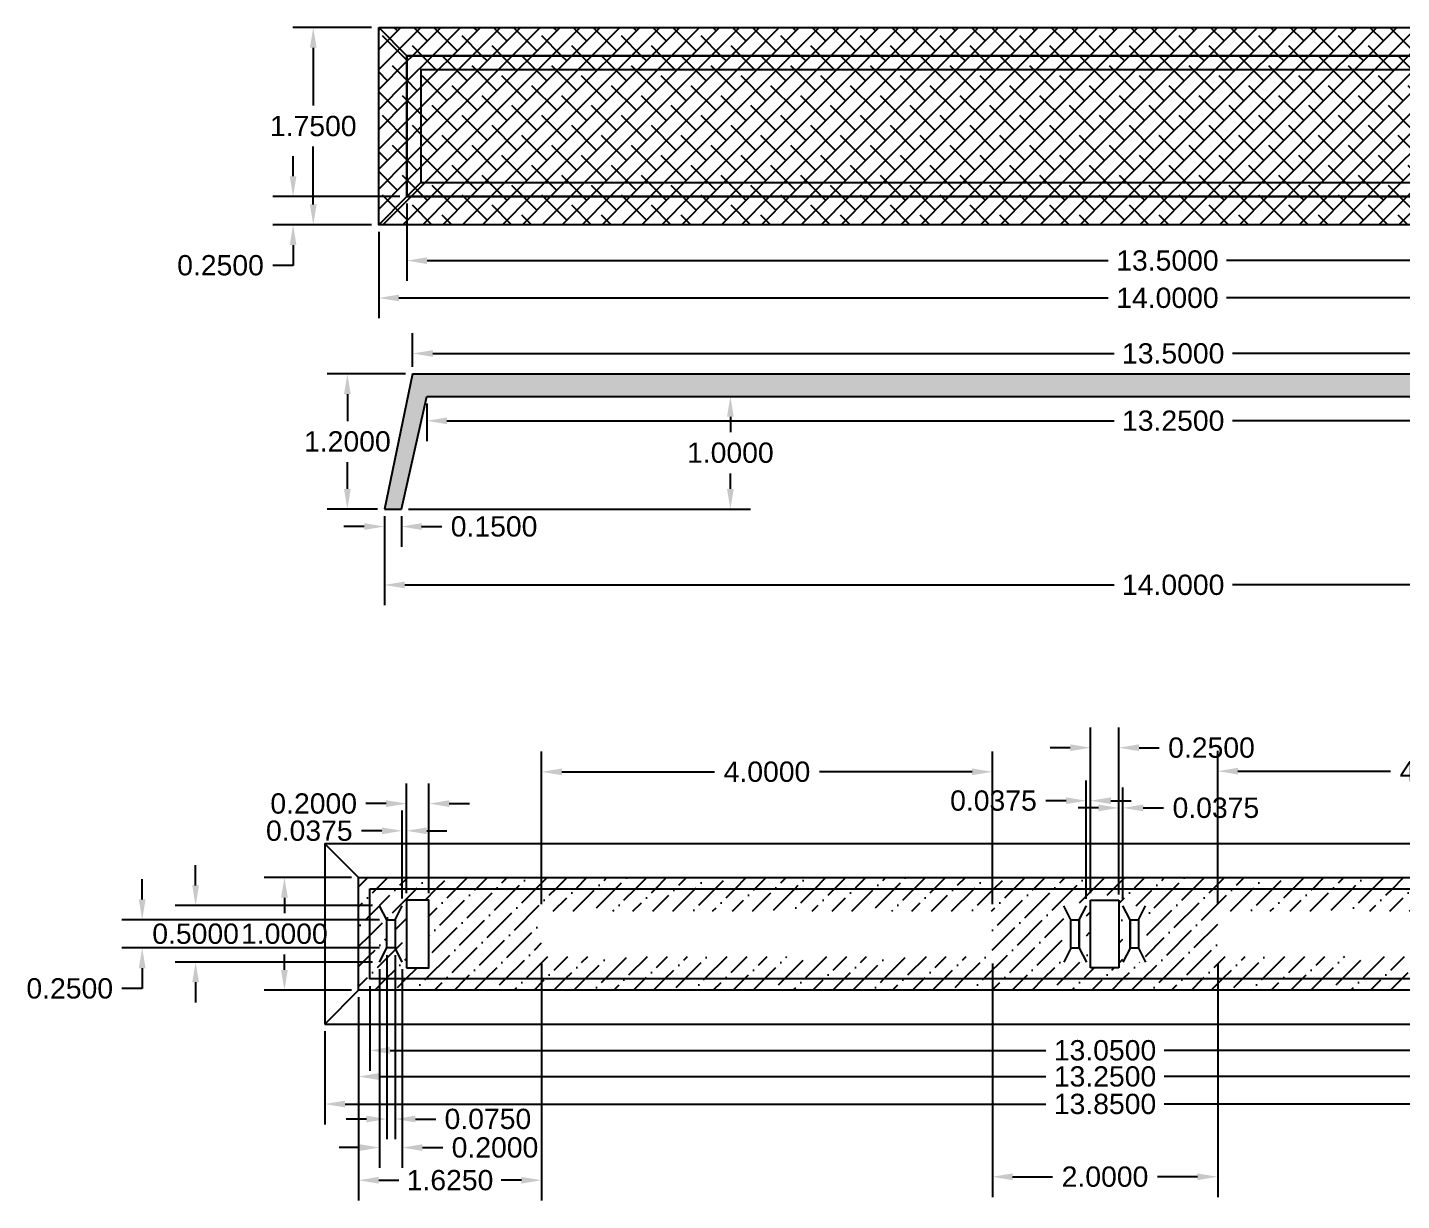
# Model space of a CAD drawing. Header units: inches. Extents: x -9.8 to 16, y -17.1 to 5.8.
# Drawn here: x -7.88 to 4.32, y -17.09 to -6.69 of the extents above; entities that cross this region are included whole.
import ezdxf

# ---------------------------------------------------------------- set-up
doc = ezdxf.new("R2010")
doc.units = ezdxf.units.IN
doc.header["$MEASUREMENT"] = 0
doc.styles.get("Standard").update_dxf_attribs({"font": 'arial.ttf'})
doc.dimstyles.get("Standard").update_dxf_attribs({"dimtxt": 0.18, "dimasz": 0.18, "dimexe": 0.18, "dimexo": 0.0625, "dimgap": 0.09, "dimtad": 0, "dimtih": 1, "dimtoh": 1, "dimdec": 4, "dimzin": 0, "dimdsep": 46, "dimtxsty": 'Standard', "dimcen": 0.09, "dimadec": 0, "dimazin": 0, "dimtfac": 1, "dimtdec": 4, "dimtofl": 0, "dimtmove": 0, "dimatfit": 3, "dimfxl": 1, "dimtolj": 1, "dimtzin": 0, "dimarcsym": 0})

# ---------------------------------------------------------------- blocks, each defined once
blk = doc.blocks.new('*D89')
at = {"color": 0, "lineweight": -2, "transparency": 16777216}
for p, q in [((-4.825, -6.687), (-5.523, -6.687)), ((-5.343, -6.867), (-5.343, -7.38)), ((-5.343, -8.257), (-5.343, -7.744)), ((-4.825, -8.437), (-5.523, -8.437))]:
    blk.add_line(p, q, dxfattribs=at)
at = {"color": 0, "transparency": 16777216}
for points in [[(-5.373, -6.867), (-5.313, -6.867), (-5.343, -6.687)], [(-5.373, -8.257), (-5.313, -8.257), (-5.343, -8.437)]]:
    blk.add_solid(points, dxfattribs=at)
at = {"layer": 'Defpoints', "color": 0, "transparency": 16777216}
for p in [(-5.343, -6.687), (-4.762, -6.687), (-4.762, -8.437)]:
    blk.add_point(p, dxfattribs=at)
at = {"color": 0, "transparency": 16777216, "insert": (-5.343, -7.562), "char_height": 0.18, "attachment_point": 5}
blk.add_mtext('\\A1;1.7500', dxfattribs=at)
blk = doc.blocks.new('*D90')
at = {"color": 0, "lineweight": -2, "transparency": 16777216}
for p, q in [((-4.762, -8.499), (-4.762, -9.266)), ((9.238, -8.499), (9.238, -9.266)), ((-4.582, -9.086), (1.713, -9.086)), ((9.058, -9.086), (2.763, -9.086))]:
    blk.add_line(p, q, dxfattribs=at)
at = {"color": 0, "transparency": 16777216}
for points in [[(-4.582, -9.056), (-4.582, -9.116), (-4.762, -9.086)], [(9.058, -9.056), (9.058, -9.116), (9.238, -9.086)]]:
    blk.add_solid(points, dxfattribs=at)
at = {"layer": 'Defpoints', "color": 0, "transparency": 16777216}
for p in [(-4.762, -8.437), (9.238, -8.437), (-4.762, -9.086)]:
    blk.add_point(p, dxfattribs=at)
at = {"color": 0, "transparency": 16777216, "insert": (2.238, -9.086), "char_height": 0.18, "attachment_point": 5}
blk.add_mtext('\\A1;14.0000', dxfattribs=at)
blk = doc.blocks.new('*D91')
at = {"color": 0, "lineweight": -2, "transparency": 16777216}
for p, q in [((-4.512, -8.249), (-4.512, -8.935)), ((8.988, -8.249), (8.988, -8.935)), ((-4.332, -8.755), (1.713, -8.755)), ((8.808, -8.755), (2.763, -8.755))]:
    blk.add_line(p, q, dxfattribs=at)
at = {"color": 0, "transparency": 16777216}
for points in [[(-4.332, -8.725), (-4.332, -8.785), (-4.512, -8.755)], [(8.808, -8.725), (8.808, -8.785), (8.988, -8.755)]]:
    blk.add_solid(points, dxfattribs=at)
at = {"layer": 'Defpoints', "color": 0, "transparency": 16777216}
for p in [(-4.512, -8.187, 1.2), (8.988, -8.187, 1.2), (8.988, -8.755)]:
    blk.add_point(p, dxfattribs=at)
at = {"color": 0, "transparency": 16777216, "insert": (2.238, -8.755), "char_height": 0.18, "attachment_point": 5}
blk.add_mtext('\\A1;13.5000', dxfattribs=at)
blk = doc.blocks.new('*D95')
at = {"color": 0, "lineweight": -2, "transparency": 16777216}
for p, q in [((-5.522, -8.007), (-5.522, -7.827)), ((-4.575, -8.187), (-5.702, -8.187)), ((-4.825, -8.437), (-5.702, -8.437)), ((-5.522, -8.617), (-5.522, -8.797)), ((-5.522, -8.797), (-5.702, -8.797))]:
    blk.add_line(p, q, dxfattribs=at)
at = {"color": 0, "transparency": 16777216}
for points in [[(-5.552, -8.007), (-5.492, -8.007), (-5.522, -8.187)], [(-5.552, -8.617), (-5.492, -8.617), (-5.522, -8.437)]]:
    blk.add_solid(points, dxfattribs=at)
at = {"layer": 'Defpoints', "color": 0, "transparency": 16777216}
for p in [(-4.512, -8.187), (-5.522, -8.437), (-4.762, -8.437)]:
    blk.add_point(p, dxfattribs=at)
at = {"color": 0, "transparency": 16777216, "insert": (-6.166, -8.797), "char_height": 0.18, "attachment_point": 5}
blk.add_mtext('\\A1;0.2500', dxfattribs=at)
blk = doc.blocks.new('*D96')
at = {"color": 0, "lineweight": -2, "transparency": 16777216}
for p, q in [((-4.461, -9.698), (-4.461, -9.399)), ((9.039, -9.698), (9.039, -9.399)), ((-4.281, -9.579), (1.764, -9.579)), ((8.859, -9.579), (2.814, -9.579))]:
    blk.add_line(p, q, dxfattribs=at)
at = {"color": 0, "transparency": 16777216}
for points in [[(-4.281, -9.549), (-4.281, -9.609), (-4.461, -9.579)], [(8.859, -9.549), (8.859, -9.609), (9.039, -9.579)]]:
    blk.add_solid(points, dxfattribs=at)
at = {"layer": 'Defpoints', "color": 0, "transparency": 16777216}
for p in [(9.039, -9.579), (-4.461, -9.76), (9.039, -9.76)]:
    blk.add_point(p, dxfattribs=at)
at = {"color": 0, "transparency": 16777216, "insert": (2.289, -9.579), "char_height": 0.18, "attachment_point": 5}
blk.add_mtext('\\A1;13.5000', dxfattribs=at)
blk = doc.blocks.new('*D97')
at = {"color": 0, "lineweight": -2, "transparency": 16777216}
for p, q in [((-4.336, -10.023), (-4.336, -10.356)), ((8.914, -10.023), (8.914, -10.356)), ((-4.156, -10.176), (1.764, -10.176)), ((8.734, -10.176), (2.814, -10.176))]:
    blk.add_line(p, q, dxfattribs=at)
at = {"color": 0, "transparency": 16777216}
for points in [[(-4.156, -10.146), (-4.156, -10.206), (-4.336, -10.176)], [(8.734, -10.146), (8.734, -10.206), (8.914, -10.176)]]:
    blk.add_solid(points, dxfattribs=at)
at = {"layer": 'Defpoints', "color": 0, "transparency": 16777216}
for p in [(-4.336, -9.96), (8.914, -9.96), (8.914, -10.176)]:
    blk.add_point(p, dxfattribs=at)
at = {"color": 0, "transparency": 16777216, "insert": (2.289, -10.176), "char_height": 0.18, "attachment_point": 5}
blk.add_mtext('\\A1;13.2500', dxfattribs=at)
blk = doc.blocks.new('*D98')
at = {"color": 0, "lineweight": -2, "transparency": 16777216}
for p, q in [((-4.523, -9.76), (-5.22, -9.76)), ((-5.04, -9.94), (-5.04, -10.178)), ((-5.04, -10.78), (-5.04, -10.542)), ((-4.773, -10.96), (-5.22, -10.96))]:
    blk.add_line(p, q, dxfattribs=at)
at = {"color": 0, "transparency": 16777216}
for points in [[(-5.07, -9.94), (-5.01, -9.94), (-5.04, -9.76)], [(-5.07, -10.78), (-5.01, -10.78), (-5.04, -10.96)]]:
    blk.add_solid(points, dxfattribs=at)
at = {"layer": 'Defpoints', "color": 0, "transparency": 16777216}
for p in [(-4.461, -9.76), (-5.04, -10.96), (-4.711, -10.96)]:
    blk.add_point(p, dxfattribs=at)
at = {"color": 0, "transparency": 16777216, "insert": (-5.04, -10.36), "char_height": 0.18, "attachment_point": 5}
blk.add_mtext('\\A1;1.2000', dxfattribs=at)
blk = doc.blocks.new('*D99')
at = {"color": 0, "lineweight": -2, "transparency": 16777216}
for p, q in [((-4.711, -11.023), (-4.711, -11.294)), ((-4.561, -11.023), (-4.561, -11.294)), ((-4.891, -11.114), (-5.071, -11.114)), ((-4.381, -11.114), (-4.201, -11.114))]:
    blk.add_line(p, q, dxfattribs=at)
at = {"color": 0, "transparency": 16777216}
for points in [[(-4.891, -11.084), (-4.891, -11.144), (-4.711, -11.114)], [(-4.381, -11.084), (-4.381, -11.144), (-4.561, -11.114)]]:
    blk.add_solid(points, dxfattribs=at)
at = {"layer": 'Defpoints', "color": 0, "transparency": 16777216}
for p in [(-4.711, -10.96), (-4.561, -10.96), (-4.561, -11.114)]:
    blk.add_point(p, dxfattribs=at)
at = {"color": 0, "transparency": 16777216, "insert": (-3.738, -11.114), "char_height": 0.18, "attachment_point": 5}
blk.add_mtext('\\A1;0.1500', dxfattribs=at)
blk = doc.blocks.new('*D102')
at = {"color": 0, "lineweight": -2, "transparency": 16777216}
for p, q in [((-4.273, -9.96), (-1.461, -9.96)), ((-1.641, -10.14), (-1.641, -10.278)), ((-1.641, -10.78), (-1.641, -10.642)), ((-4.498, -10.96), (-1.461, -10.96))]:
    blk.add_line(p, q, dxfattribs=at)
at = {"color": 0, "transparency": 16777216}
for points in [[(-1.671, -10.14), (-1.611, -10.14), (-1.641, -9.96)], [(-1.671, -10.78), (-1.611, -10.78), (-1.641, -10.96)]]:
    blk.add_solid(points, dxfattribs=at)
at = {"layer": 'Defpoints', "color": 0, "transparency": 16777216}
for p in [(-4.336, -9.96), (-1.641, -9.96), (-4.561, -10.96)]:
    blk.add_point(p, dxfattribs=at)
at = {"color": 0, "transparency": 16777216, "insert": (-1.641, -10.46), "char_height": 0.18, "attachment_point": 5}
blk.add_mtext('\\A1;1.0000', dxfattribs=at)
blk = doc.blocks.new('*D103')
at = {"color": 0, "lineweight": -2, "transparency": 16777216}
for p, q in [((-4.711, -11.023), (-4.711, -11.812)), ((9.289, -11.023), (9.289, -11.812)), ((-4.531, -11.632), (1.764, -11.632)), ((9.109, -11.632), (2.814, -11.632))]:
    blk.add_line(p, q, dxfattribs=at)
at = {"color": 0, "transparency": 16777216}
for points in [[(-4.531, -11.602), (-4.531, -11.662), (-4.711, -11.632)], [(9.109, -11.602), (9.109, -11.662), (9.289, -11.632)]]:
    blk.add_solid(points, dxfattribs=at)
at = {"layer": 'Defpoints', "color": 0, "transparency": 16777216}
for p in [(-4.711, -10.96), (9.289, -10.96), (9.289, -11.632)]:
    blk.add_point(p, dxfattribs=at)
at = {"color": 0, "transparency": 16777216, "insert": (2.289, -11.632), "char_height": 0.18, "attachment_point": 5}
blk.add_mtext('\\A1;14.0000', dxfattribs=at)
blk = doc.blocks.new('*D104')
at = {"color": 0, "lineweight": -2, "transparency": 16777216}
for p, q in [((-4.941, -15.29), (-4.941, -16.173)), ((8.309, -15.29), (8.309, -16.173)), ((-4.761, -15.993), (1.159, -15.993)), ((8.129, -15.993), (2.209, -15.993))]:
    blk.add_line(p, q, dxfattribs=at)
at = {"color": 0, "transparency": 16777216}
for points in [[(-4.761, -15.963), (-4.761, -16.023), (-4.941, -15.993)], [(8.129, -15.963), (8.129, -16.023), (8.309, -15.993)]]:
    blk.add_solid(points, dxfattribs=at)
at = {"layer": 'Defpoints', "color": 0, "transparency": 16777216}
for p in [(-4.941, -15.227, 0.5), (8.309, -15.227, 0.5), (-4.941, -15.993)]:
    blk.add_point(p, dxfattribs=at)
at = {"color": 0, "transparency": 16777216, "insert": (1.684, -15.993), "char_height": 0.18, "attachment_point": 5}
blk.add_mtext('\\A1;13.2500', dxfattribs=at)
blk = doc.blocks.new('*D105')
at = {"color": 0, "lineweight": -2, "transparency": 16777216}
for p, q in [((-4.841, -15.19), (-4.841, -15.941)), ((8.209, -15.19), (8.209, -15.941)), ((-4.661, -15.761), (1.159, -15.761)), ((8.029, -15.761), (2.209, -15.761))]:
    blk.add_line(p, q, dxfattribs=at)
at = {"color": 0, "transparency": 16777216}
for points in [[(-4.661, -15.731), (-4.661, -15.791), (-4.841, -15.761)], [(8.029, -15.731), (8.029, -15.791), (8.209, -15.761)]]:
    blk.add_solid(points, dxfattribs=at)
at = {"layer": 'Defpoints', "color": 0, "transparency": 16777216}
for p in [(-4.841, -15.127), (8.209, -15.127), (8.209, -15.761)]:
    blk.add_point(p, dxfattribs=at)
at = {"color": 0, "transparency": 16777216, "insert": (1.684, -15.761), "char_height": 0.18, "attachment_point": 5}
blk.add_mtext('\\A1;13.0500', dxfattribs=at)
blk = doc.blocks.new('*D106')
at = {"color": 0, "lineweight": -2, "transparency": 16777216}
for p, q in [((-5.241, -15.59), (-5.241, -16.417)), ((8.609, -15.59), (8.609, -16.417)), ((-5.061, -16.237), (1.159, -16.237)), ((8.429, -16.237), (2.209, -16.237))]:
    blk.add_line(p, q, dxfattribs=at)
at = {"color": 0, "transparency": 16777216}
for points in [[(-5.061, -16.207), (-5.061, -16.267), (-5.241, -16.237)], [(8.429, -16.207), (8.429, -16.267), (8.609, -16.237)]]:
    blk.add_solid(points, dxfattribs=at)
at = {"layer": 'Defpoints', "color": 0, "transparency": 16777216}
for p in [(-5.241, -15.527, -0.8), (8.609, -15.527, -0.8), (8.609, -16.237)]:
    blk.add_point(p, dxfattribs=at)
at = {"color": 0, "transparency": 16777216, "insert": (1.684, -16.237), "char_height": 0.18, "attachment_point": 5}
blk.add_mtext('\\A1;13.8500', dxfattribs=at)
blk = doc.blocks.new('*D107')
at = {"color": 0, "lineweight": -2, "transparency": 16777216}
for p, q in [((-3.316, -14.465), (-3.316, -13.11)), ((0.684, -14.465), (0.684, -13.11)), ((-3.136, -13.29), (-1.783, -13.29)), ((0.504, -13.29), (-0.849, -13.29))]:
    blk.add_line(p, q, dxfattribs=at)
at = {"color": 0, "transparency": 16777216}
for points in [[(-3.136, -13.26), (-3.136, -13.32), (-3.316, -13.29)], [(0.504, -13.26), (0.504, -13.32), (0.684, -13.29)]]:
    blk.add_solid(points, dxfattribs=at)
at = {"layer": 'Defpoints', "color": 0, "transparency": 16777216}
for p in [(-3.316, -13.29), (-3.316, -14.527, 0.5), (0.684, -14.527, 0.5)]:
    blk.add_point(p, dxfattribs=at)
at = {"color": 0, "transparency": 16777216, "insert": (-1.316, -13.29), "char_height": 0.18, "attachment_point": 5}
blk.add_mtext('\\A1;4.0000', dxfattribs=at)
blk = doc.blocks.new('*D108')
at = {"color": 0, "lineweight": -2, "transparency": 16777216}
for p, q in [((2.684, -14.465), (2.684, -13.104)), ((6.684, -14.465), (6.684, -13.104)), ((2.864, -13.284), (4.217, -13.284)), ((6.504, -13.284), (5.151, -13.284))]:
    blk.add_line(p, q, dxfattribs=at)
at = {"color": 0, "transparency": 16777216}
for points in [[(2.864, -13.254), (2.864, -13.314), (2.684, -13.284)], [(6.504, -13.254), (6.504, -13.314), (6.684, -13.284)]]:
    blk.add_solid(points, dxfattribs=at)
at = {"layer": 'Defpoints', "color": 0, "transparency": 16777216}
for p in [(2.684, -13.284), (2.684, -14.527), (6.684, -14.527)]:
    blk.add_point(p, dxfattribs=at)
at = {"color": 0, "transparency": 16777216, "insert": (4.684, -13.284), "char_height": 0.18, "attachment_point": 5}
blk.add_mtext('\\A1;4.0000', dxfattribs=at)
blk = doc.blocks.new('*D109')
at = {"color": 0, "lineweight": -2, "transparency": 16777216}
for p, q in [((1.556, -14.366), (1.556, -12.896)), ((1.806, -14.366), (1.806, -12.896)), ((1.376, -13.076), (1.196, -13.076)), ((1.986, -13.076), (2.166, -13.076))]:
    blk.add_line(p, q, dxfattribs=at)
at = {"color": 0, "transparency": 16777216}
for points in [[(1.376, -13.046), (1.376, -13.106), (1.556, -13.076)], [(1.986, -13.046), (1.986, -13.106), (1.806, -13.076)]]:
    blk.add_solid(points, dxfattribs=at)
at = {"layer": 'Defpoints', "color": 0, "transparency": 16777216}
for p in [(1.806, -13.076), (1.556, -14.428), (1.806, -14.428)]:
    blk.add_point(p, dxfattribs=at)
at = {"color": 0, "transparency": 16777216, "insert": (2.629, -13.076), "char_height": 0.18, "attachment_point": 5}
blk.add_mtext('\\A1;0.2500', dxfattribs=at)
blk = doc.blocks.new('*D111')
at = {"color": 0, "lineweight": -2, "transparency": 16777216}
for p, q in [((-4.516, -14.365), (-4.516, -13.392)), ((-4.316, -14.365), (-4.316, -13.392)), ((-4.696, -13.572), (-4.876, -13.572)), ((-4.136, -13.572), (-3.956, -13.572))]:
    blk.add_line(p, q, dxfattribs=at)
at = {"color": 0, "transparency": 16777216}
for points in [[(-4.696, -13.542), (-4.696, -13.602), (-4.516, -13.572)], [(-4.136, -13.542), (-4.136, -13.602), (-4.316, -13.572)]]:
    blk.add_solid(points, dxfattribs=at)
at = {"layer": 'Defpoints', "color": 0, "transparency": 16777216}
for p in [(-4.516, -13.572), (-4.516, -14.427), (-4.316, -14.427)]:
    blk.add_point(p, dxfattribs=at)
at = {"color": 0, "transparency": 16777216, "insert": (-5.339, -13.572), "char_height": 0.18, "attachment_point": 5}
blk.add_mtext('\\A1;0.2000', dxfattribs=at)
blk = doc.blocks.new('*D112')
at = {"color": 0, "lineweight": -2, "transparency": 16777216}
for p, q in [((-5.004, -14.227), (-5.779, -14.227)), ((-5.599, -14.407), (-5.599, -14.545)), ((-5.599, -15.047), (-5.599, -14.909)), ((-5.004, -15.227), (-5.779, -15.227))]:
    blk.add_line(p, q, dxfattribs=at)
at = {"color": 0, "transparency": 16777216}
for points in [[(-5.629, -14.407), (-5.569, -14.407), (-5.599, -14.227)], [(-5.629, -15.047), (-5.569, -15.047), (-5.599, -15.227)]]:
    blk.add_solid(points, dxfattribs=at)
at = {"layer": 'Defpoints', "color": 0, "transparency": 16777216}
for p in [(-5.599, -14.227), (-4.941, -14.227, 0.5), (-4.941, -15.227, 0.5)]:
    blk.add_point(p, dxfattribs=at)
at = {"color": 0, "transparency": 16777216, "insert": (-5.599, -14.727), "char_height": 0.18, "attachment_point": 5}
blk.add_mtext('\\A1;1.0000', dxfattribs=at)
blk = doc.blocks.new('*D115')
at = {"color": 0, "lineweight": -2, "transparency": 16777216}
for p, q in [((-4.554, -14.415), (-4.554, -13.633)), ((-4.516, -14.365), (-4.516, -13.633)), ((-4.734, -13.813), (-4.914, -13.813)), ((-4.336, -13.813), (-4.156, -13.813))]:
    blk.add_line(p, q, dxfattribs=at)
at = {"color": 0, "transparency": 16777216}
for points in [[(-4.734, -13.783), (-4.734, -13.843), (-4.554, -13.813)], [(-4.336, -13.783), (-4.336, -13.843), (-4.516, -13.813)]]:
    blk.add_solid(points, dxfattribs=at)
at = {"layer": 'Defpoints', "color": 0, "transparency": 16777216}
for p in [(-4.554, -13.813), (-4.554, -14.477, 0.5), (-4.516, -14.427)]:
    blk.add_point(p, dxfattribs=at)
at = {"color": 0, "transparency": 16777216, "insert": (-5.378, -13.813), "char_height": 0.18, "attachment_point": 5}
blk.add_mtext('\\A1;0.0375', dxfattribs=at)
blk = doc.blocks.new('*D116')
at = {"color": 0, "lineweight": -2, "transparency": 16777216}
for p, q in [((1.518, -14.416), (1.518, -13.366)), ((1.556, -14.366), (1.556, -13.366)), ((1.338, -13.546), (1.158, -13.546)), ((1.736, -13.546), (1.916, -13.546))]:
    blk.add_line(p, q, dxfattribs=at)
at = {"color": 0, "transparency": 16777216}
for points in [[(1.338, -13.516), (1.338, -13.576), (1.518, -13.546)], [(1.736, -13.516), (1.736, -13.576), (1.556, -13.546)]]:
    blk.add_solid(points, dxfattribs=at)
at = {"layer": 'Defpoints', "color": 0, "transparency": 16777216}
for p in [(1.518, -13.546), (1.518, -14.478, 0.5), (1.556, -14.428)]:
    blk.add_point(p, dxfattribs=at)
at = {"color": 0, "transparency": 16777216, "insert": (0.694, -13.546), "char_height": 0.18, "attachment_point": 5}
blk.add_mtext('\\A1;0.0375', dxfattribs=at)
blk = doc.blocks.new('*D117')
at = {"color": 0, "lineweight": -2, "transparency": 16777216}
for p, q in [((1.806, -14.379), (1.806, -13.43)), ((1.843, -14.416), (1.843, -13.43)), ((1.626, -13.61), (1.446, -13.61)), ((2.023, -13.61), (2.203, -13.61))]:
    blk.add_line(p, q, dxfattribs=at)
at = {"color": 0, "transparency": 16777216}
for points in [[(1.626, -13.58), (1.626, -13.64), (1.806, -13.61)], [(2.023, -13.58), (2.023, -13.64), (1.843, -13.61)]]:
    blk.add_solid(points, dxfattribs=at)
at = {"layer": 'Defpoints', "color": 0, "transparency": 16777216}
for p in [(1.843, -13.61), (1.806, -14.441), (1.843, -14.478, 0.5)]:
    blk.add_point(p, dxfattribs=at)
at = {"color": 0, "transparency": 16777216, "insert": (2.668, -13.61), "char_height": 0.18, "attachment_point": 5}
blk.add_mtext('\\A1;0.0375', dxfattribs=at)
blk = doc.blocks.new('*D119')
at = {"color": 0, "lineweight": -2, "transparency": 16777216}
for p, q in [((0.684, -14.99), (0.684, -17.062)), ((2.684, -14.99), (2.684, -17.062)), ((0.864, -16.882), (1.219, -16.882)), ((2.504, -16.882), (2.149, -16.882))]:
    blk.add_line(p, q, dxfattribs=at)
at = {"color": 0, "transparency": 16777216}
for points in [[(0.864, -16.852), (0.864, -16.912), (0.684, -16.882)], [(2.504, -16.852), (2.504, -16.912), (2.684, -16.882)]]:
    blk.add_solid(points, dxfattribs=at)
at = {"layer": 'Defpoints', "color": 0, "transparency": 16777216}
for p in [(0.684, -14.927), (2.684, -14.927), (2.684, -16.882)]:
    blk.add_point(p, dxfattribs=at)
at = {"color": 0, "transparency": 16777216, "insert": (1.684, -16.882), "char_height": 0.18, "attachment_point": 5}
blk.add_mtext('\\A1;2.0000', dxfattribs=at)
blk = doc.blocks.new('*D120')
at = {"color": 0, "lineweight": -2, "transparency": 16777216}
for p, q in [((-3.316, -14.99), (-3.316, -17.093)), ((-4.941, -15.29), (-4.941, -17.093)), ((-4.761, -16.913), (-4.584, -16.913)), ((-3.496, -16.913), (-3.674, -16.913))]:
    blk.add_line(p, q, dxfattribs=at)
at = {"color": 0, "transparency": 16777216}
for points in [[(-4.761, -16.883), (-4.761, -16.943), (-4.941, -16.913)], [(-3.496, -16.883), (-3.496, -16.943), (-3.316, -16.913)]]:
    blk.add_solid(points, dxfattribs=at)
at = {"layer": 'Defpoints', "color": 0, "transparency": 16777216}
for p in [(-3.316, -14.927), (-4.941, -15.227), (-4.941, -16.913)]:
    blk.add_point(p, dxfattribs=at)
at = {"color": 0, "transparency": 16777216, "insert": (-4.129, -16.913), "char_height": 0.18, "attachment_point": 5}
blk.add_mtext('\\A1;1.6250', dxfattribs=at)
blk = doc.blocks.new('*D122')
at = {"color": 0, "lineweight": -2, "transparency": 16777216}
for p, q in [((-6.387, -14.297), (-6.387, -14.117)), ((-4.816, -14.477), (-6.567, -14.477)), ((-4.816, -14.977), (-6.567, -14.977)), ((-6.387, -15.157), (-6.387, -15.337))]:
    blk.add_line(p, q, dxfattribs=at)
at = {"color": 0, "transparency": 16777216}
for points in [[(-6.417, -14.297), (-6.357, -14.297), (-6.387, -14.477)], [(-6.417, -15.157), (-6.357, -15.157), (-6.387, -14.977)]]:
    blk.add_solid(points, dxfattribs=at)
at = {"layer": 'Defpoints', "color": 0, "transparency": 16777216}
for p in [(-4.754, -14.477), (-6.387, -14.977), (-4.754, -14.977)]:
    blk.add_point(p, dxfattribs=at)
at = {"color": 0, "transparency": 16777216, "insert": (-6.387, -14.727), "char_height": 0.18, "attachment_point": 5}
blk.add_mtext('\\A1;0.5000', dxfattribs=at)
blk = doc.blocks.new('*D123')
at = {"color": 0, "lineweight": -2, "transparency": 16777216}
for p, q in [((-4.754, -15.04), (-4.754, -16.803)), ((-4.554, -15.04), (-4.554, -16.803)), ((-4.934, -16.623), (-5.114, -16.623)), ((-4.374, -16.623), (-4.194, -16.623))]:
    blk.add_line(p, q, dxfattribs=at)
at = {"color": 0, "transparency": 16777216}
for points in [[(-4.934, -16.593), (-4.934, -16.653), (-4.754, -16.623)], [(-4.374, -16.593), (-4.374, -16.653), (-4.554, -16.623)]]:
    blk.add_solid(points, dxfattribs=at)
at = {"layer": 'Defpoints', "color": 0, "transparency": 16777216}
for p in [(-4.754, -14.977), (-4.554, -14.977), (-4.554, -16.623)]:
    blk.add_point(p, dxfattribs=at)
at = {"color": 0, "transparency": 16777216, "insert": (-3.73, -16.623), "char_height": 0.18, "attachment_point": 5}
blk.add_mtext('\\A1;0.2000', dxfattribs=at)
blk = doc.blocks.new('*D124')
at = {"color": 0, "lineweight": -2, "transparency": 16777216}
for p, q in [((-4.691, -14.915), (-4.691, -16.55)), ((-4.616, -14.915), (-4.616, -16.55)), ((-4.871, -16.37), (-5.051, -16.37)), ((-4.436, -16.37), (-4.256, -16.37))]:
    blk.add_line(p, q, dxfattribs=at)
at = {"color": 0, "transparency": 16777216}
for points in [[(-4.871, -16.34), (-4.871, -16.4), (-4.691, -16.37)], [(-4.436, -16.34), (-4.436, -16.4), (-4.616, -16.37)]]:
    blk.add_solid(points, dxfattribs=at)
at = {"layer": 'Defpoints', "color": 0, "transparency": 16777216}
for p in [(-4.691, -14.852), (-4.616, -14.852), (-4.616, -16.37)]:
    blk.add_point(p, dxfattribs=at)
at = {"color": 0, "transparency": 16777216, "insert": (-3.793, -16.37), "char_height": 0.18, "attachment_point": 5}
blk.add_mtext('\\A1;0.0750', dxfattribs=at)
blk = doc.blocks.new('*D125')
at = {"color": 0, "lineweight": -2, "transparency": 16777216}
for p, q in [((-6.861, -14.422), (-6.861, -14.242)), ((-4.754, -14.602), (-7.041, -14.602)), ((-4.754, -14.852), (-7.041, -14.852)), ((-6.861, -15.032), (-6.861, -15.212)), ((-6.861, -15.212), (-7.041, -15.212))]:
    blk.add_line(p, q, dxfattribs=at)
at = {"color": 0, "transparency": 16777216}
for points in [[(-6.891, -14.422), (-6.831, -14.422), (-6.861, -14.602)], [(-6.891, -15.032), (-6.831, -15.032), (-6.861, -14.852)]]:
    blk.add_solid(points, dxfattribs=at)
at = {"layer": 'Defpoints', "color": 0, "transparency": 16777216}
for p in [(-4.691, -14.602), (-6.861, -14.852), (-4.691, -14.852)]:
    blk.add_point(p, dxfattribs=at)
at = {"color": 0, "transparency": 16777216, "insert": (-7.504, -15.212), "char_height": 0.18, "attachment_point": 5}
blk.add_mtext('\\A1;0.2500', dxfattribs=at)

msp = doc.modelspace()

# ---------------------------------------------------------------- hatches: boundary and pattern name
h = msp.add_hatch()
h.set_pattern_fill('ANSI38', color=256)
h.paths.add_polyline_path([(-4.51206, -6.9369), (-4.76206, -6.6869), (-4.76206, -8.4369), (-4.51206, -8.1869)], flags=17)
h.paths.add_polyline_path([(9.23794, -6.6869), (-4.76206, -6.6869), (-4.51206, -6.9369), (8.98794, -6.9369), (8.98794, -8.1869), (-4.51206, -8.1869), (-4.76206, -8.4369), (9.23794, -8.4369)])
h = msp.add_hatch()
h.set_pattern_fill('ANSI38', color=256)
h.paths.add_polyline_path([(8.86294, -7.0619), (-4.38706, -7.0619), (-4.38706, -8.0619), (8.86294, -8.0619)], flags=0)
h.paths.add_polyline_path([(8.98794, -6.9369), (-4.51206, -6.9369), (-4.51206, -8.1869), (8.98794, -8.1869)])
h.paths.add_polyline_path([(8.86294, -7.0619), (8.86294, -8.0619), (-4.38706, -8.0619), (-4.38706, -7.0619)], flags=16)
h = msp.add_hatch()
h.set_pattern_fill('ANSI38', color=256)
h.paths.add_polyline_path([(8.86294, -7.0619), (-4.38706, -7.0619), (-4.38706, -8.0619), (8.86294, -8.0619)])
h = msp.add_hatch(color=256)
h.dxf.hatch_style = 1
h.paths.add_polyline_path([(-4.33592, -9.96013), (8.91408, -9.96013), (9.13908, -10.96013), (9.28908, -10.96013), (9.03908, -9.76013), (-4.46092, -9.76013), (-4.71092, -10.96013), (-4.56092, -10.96013)])
h = msp.add_hatch()
h.set_pattern_fill('ANSI36', color=256)
h.paths.add_polyline_path([(8.30884, -14.2274), (-4.94116, -14.2274), (-4.94116, -15.2274), (8.30884, -15.2274)])
h.paths.add_polyline_path([(8.20884, -14.3274), (8.20884, -15.1274), (-4.84116, -15.1274), (-4.84116, -14.3274)], flags=16)
h.paths.add_polyline_path([(-4.31616, -14.4274), (-4.31616, -15.0274), (-4.51616, -15.0274), (-4.51616, -14.4274)], flags=0)
h.paths.add_polyline_path([(-4.55366, -14.4774), (-4.55366, -14.9774), (-4.75366, -14.9774), (-4.75366, -14.4774)], flags=0)
h.paths.add_polyline_path([(-4.61616, -14.6024), (-4.61616, -14.8524), (-4.69116, -14.8524), (-4.69116, -14.6024)], flags=0)
h.paths.add_polyline_path([(-3.31616, -14.5274), (0.68384, -14.5274), (0.68384, -14.9274), (-3.31616, -14.9274)], flags=0)
h.paths.add_polyline_path([(1.38094, -14.60338), (1.45594, -14.60338), (1.45594, -14.85338), (1.38094, -14.85338)], flags=0)
h.paths.add_polyline_path([(1.55594, -14.42838), (1.80594, -14.42838), (1.80594, -15.02838), (1.67894, -15.02838), (1.55594, -15.02838)], flags=0)
h.paths.add_polyline_path([(1.90594, -14.60338), (1.98094, -14.60338), (1.98094, -14.85338), (1.90594, -14.85338)], flags=0)
h.paths.add_polyline_path([(7.68384, -14.4274), (7.88384, -14.4274), (7.88384, -15.0274), (7.68384, -15.0274)], flags=0)
h.paths.add_polyline_path([(7.98384, -14.6024), (8.05884, -14.6024), (8.05884, -14.8524), (7.98384, -14.8524)], flags=0)
h.paths.add_polyline_path([(8.20884, -14.3274), (-4.84116, -14.3274), (-4.84116, -15.1274), (8.20884, -15.1274)], flags=0)
h = msp.add_hatch()
h.set_pattern_fill('ANSI36', color=256)
h.paths.add_polyline_path([(8.20884, -14.3274), (-4.84116, -14.3274), (-4.84116, -15.1274), (8.20884, -15.1274)])
h.paths.add_polyline_path([(0.68384, -14.9274), (-3.31616, -14.9274), (-3.31616, -14.5274), (0.68384, -14.5274)], flags=16)
h.paths.add_polyline_path([(1.31844, -14.47838), (1.51844, -14.47838), (1.51844, -14.97838), (1.31844, -14.97838)], flags=16)
h.paths.add_polyline_path([(1.38094, -14.60338), (1.45594, -14.60338), (1.45594, -14.85338), (1.38094, -14.85338)], flags=0)
h.paths.add_polyline_path([(1.55594, -14.42838), (1.80594, -14.42838), (1.80594, -15.02838), (1.55594, -15.02838)], flags=16)
h.paths.add_polyline_path([(1.55594, -14.42838), (1.80594, -14.42838), (1.80594, -15.02838), (1.67894, -15.02838), (1.55594, -15.02838)], flags=0)
h.paths.add_polyline_path([(1.84344, -14.47838), (2.04344, -14.47838), (2.04344, -14.97838), (1.84344, -14.97838)], flags=16)
h.paths.add_polyline_path([(1.90594, -14.60338), (1.98094, -14.60338), (1.98094, -14.85338), (1.90594, -14.85338)], flags=0)
h.paths.add_polyline_path([(2.68384, -14.5274), (6.68384, -14.5274), (6.68384, -14.9274), (2.68384, -14.9274)], flags=16)
h.paths.add_polyline_path([(-4.31616, -15.0274), (-4.51616, -15.0274), (-4.51616, -14.4274), (-4.31616, -14.4274)], flags=16)
h.paths.add_polyline_path([(-4.61616, -14.8524), (-4.69116, -14.8524), (-4.69116, -14.6024), (-4.61616, -14.6024)], flags=16)
h.paths.add_polyline_path([(7.68384, -14.4274), (7.88384, -14.4274), (7.88384, -15.0274), (7.68384, -15.0274)], flags=16)
h.paths.add_polyline_path([(7.98384, -14.6024), (8.05884, -14.6024), (8.05884, -14.8524), (7.98384, -14.8524)], flags=16)

# ---------------------------------------------------------------- linework, layer by layer
at = {"color": 0}
for p, q in [((-4.76206, -6.6869), (-4.51206, -6.9369)), ((-4.51206, -6.9369, 1.2), (-4.76206, -6.6869)), ((8.98794, -6.9369, 1.2), (-4.51206, -6.9369, 1.2)), ((-4.51206, -6.9369, 1.2), (-4.51206, -8.1869, 1.2)), ((-4.61206, -8.2869), (-4.38706, -8.0619, 1)), ((-4.76206, -8.4369), (-4.51206, -8.1869)), ((-4.76206, -8.4369), (-4.51206, -8.1869, 1.2)), ((-4.51206, -8.1869, 1.2), (8.98794, -8.1869, 1.2)), ((-4.46092, -9.76013), (-4.71092, -10.96013)), ((-4.46092, -9.76013), (9.03908, -9.76013)), ((-4.56092, -10.96013), (-4.33592, -9.96013)), ((-4.33592, -9.96013), (8.91408, -9.96013)), ((-4.71092, -10.96013), (-4.56092, -10.96013)), ((-5.24116, -13.9274, -0.8), (-4.94116, -14.2274)), ((-5.24116, -15.5274, -0.8), (-4.94116, -15.2274))]:
    msp.add_line(p, q, dxfattribs=at)
for p, q in [((-4.69116, -14.6024, 0.5), (-4.75366, -14.4774, 0.64)), ((-4.61616, -14.6024, 0.5), (-4.55366, -14.4774, 0.64)), ((1.38094, -14.60338, 0.5), (1.31844, -14.47838, 0.64)), ((1.45594, -14.60338, 0.5), (1.51844, -14.47838, 0.64)), ((1.55594, -15.02838), (1.55594, -14.42838)), ((1.55594, -14.42838), (1.80594, -14.42838)), ((1.80594, -14.42838), (1.80594, -15.02838)), ((1.90594, -14.60338, 0.5), (1.84344, -14.47838, 0.64)), ((1.98094, -14.60338, 0.5), (2.04344, -14.47838, 0.64)), ((-4.75366, -14.9774, 0.64), (-4.69116, -14.8524, 0.5)), ((-4.55366, -14.9774, 0.64), (-4.61616, -14.8524, 0.5)), ((1.38094, -14.85338, 0.5), (1.31844, -14.97838, 0.64)), ((1.45594, -14.85338, 0.5), (1.51844, -14.97838, 0.64)), ((1.90594, -14.85338, 0.5), (1.84344, -14.97838, 0.64)), ((1.98094, -14.85338, 0.5), (2.04344, -14.97838, 0.64)), ((1.67894, -15.02838), (1.55594, -15.02838)), ((1.80594, -15.02838), (1.67894, -15.02838))]:
    msp.add_line(p, q)
for points in [[(-4.76206, -6.6869), (9.23794, -6.6869), (9.23794, -8.4369), (-4.76206, -8.4369)], [(-4.51206, -6.9369), (8.98794, -6.9369), (8.98794, -8.1869), (-4.51206, -8.1869)], [(-4.94116, -14.2274), (8.30884, -14.2274), (8.30884, -15.2274), (-4.94116, -15.2274)], [(-4.84116, -14.3274), (8.20884, -14.3274), (8.20884, -15.1274), (-4.84116, -15.1274)]]:
    msp.add_lwpolyline(points, close=True, dxfattribs=at)
for points, elevation in [([(8.86294, -7.0619), (-4.38706, -7.0619), (-4.38706, -8.0619), (8.86294, -8.0619)], 1), ([(-5.24116, -15.5274), (8.60884, -15.5274), (8.60884, -13.9274), (-5.24116, -13.9274)], -0.8)]:
    msp.add_lwpolyline(points, close=True, dxfattribs=dict(at, elevation=elevation))
for points in [[(-4.51616, -15.0274), (-4.31616, -15.0274), (-4.31616, -14.4274), (-4.51616, -14.4274)], [(-4.61616, -14.8524), (-4.69116, -14.8524), (-4.69116, -14.6024), (-4.61616, -14.6024)], [(1.38094, -14.60338), (1.45594, -14.60338), (1.45594, -14.85338), (1.38094, -14.85338)]]:
    msp.add_lwpolyline(points, close=True)
at = {"elevation": 0.5}
for points in [[(1.45594, -14.85338), (1.45594, -14.60338)], [(1.90594, -14.60338), (1.90594, -14.85338)]]:
    msp.add_lwpolyline(points, dxfattribs=at)
msp.add_lwpolyline([(1.90594, -14.60338), (1.98094, -14.60338), (1.98094, -14.85338), (1.90594, -14.85338)], close=True, dxfattribs=at)

# ---------------------------------------------------------------- dimensions: what is measured, and where the dimension line sits
at = {"color": 0}
for base, p1, p2, picture, middle in [((-5.3428, -6.6869), (-4.76206, -8.4369), (-4.76206, -6.6869), '*D89', (-5.3428, -7.5619)), ((-5.52222, -8.4369), (-4.51206, -8.1869), (-4.76206, -8.4369), '*D95', (-6.16554, -8.7969)), ((-5.03977, -10.96013), (-4.46092, -9.76013), (-4.71092, -10.96013), '*D98', (-5.03977, -10.36013)), ((-1.64104, -9.96013), (-4.56092, -10.96013), (-4.33592, -9.96013), '*D102', (-1.64104, -10.46013)), ((-6.38712, -14.9774), (-4.75366, -14.4774), (-4.75366, -14.9774), '*D122', (-6.38712, -14.7274)), ((-6.86096, -14.8524), (-4.69116, -14.6024), (-4.69116, -14.8524), '*D125', (-7.50428, -15.2124)), ((-5.59858, -14.2274), (-4.94116, -15.2274, 0.5), (-4.94116, -14.2274, 0.5), '*D112', (-5.59858, -14.7274))]:
    dim = msp.add_linear_dim(base=base, p1=p1, p2=p2, angle=90, dimstyle='Standard', dxfattribs=at)
    dim.commit()
    dim.dimension.update_dxf_attribs({"geometry": picture, "text_midpoint": middle})
for base, p1, p2, picture, middle in [((8.98794, -8.75504), (-4.51206, -8.1869, 1.2), (8.98794, -8.1869, 1.2), '*D91', (2.23794, -8.75504)), ((-4.76206, -9.08645), (9.23794, -8.4369), (-4.76206, -8.4369), '*D90', (2.23794, -9.08645)), ((9.03908, -9.57923), (-4.46092, -9.76013), (9.03908, -9.76013), '*D96', (2.28908, -9.57923)), ((8.91408, -10.17597), (-4.33592, -9.96013), (8.91408, -9.96013), '*D97', (2.28908, -10.17597)), ((-4.56092, -11.1137), (-4.71092, -10.96013), (-4.56092, -10.96013), '*D99', (-3.7376, -11.1137)), ((9.28908, -11.63235), (-4.71092, -10.96013), (9.28908, -10.96013), '*D103', (2.28908, -11.63235)), ((1.80594, -13.07597), (1.55594, -14.42838), (1.80594, -14.42838), '*D109', (2.62926, -13.07597)), ((-3.31616, -13.29042), (0.68384, -14.5274, 0.5), (-3.31616, -14.5274, 0.5), '*D107', (-1.31616, -13.29042)), ((2.68384, -13.28394), (6.68384, -14.5274), (2.68384, -14.5274), '*D108', (4.68384, -13.28394)), ((-4.51616, -13.57221), (-4.31616, -14.4274), (-4.51616, -14.4274), '*D111', (-5.33948, -13.57221)), ((1.51844, -13.54636), (1.55594, -14.42838), (1.51844, -14.47838, 0.5), '*D116', (0.69413, -13.54636)), ((1.84344, -13.60954), (1.80594, -14.44105), (1.84344, -14.47838, 0.5), '*D117', (2.66774, -13.60954)), ((-4.55366, -13.81309), (-4.51616, -14.4274), (-4.55366, -14.4774, 0.5), '*D115', (-5.37796, -13.81309)), ((-4.61616, -16.36987), (-4.69116, -14.8524), (-4.61616, -14.8524), '*D124', (-3.79284, -16.36987)), ((-4.55366, -16.62341), (-4.75366, -14.9774), (-4.55366, -14.9774), '*D123', (-3.73034, -16.62341)), ((-4.94116, -16.91267), (-3.31616, -14.9274), (-4.94116, -15.2274), '*D120', (-4.12866, -16.91267)), ((2.68384, -16.88168), (0.68384, -14.9274), (2.68384, -14.9274), '*D119', (1.68384, -16.88168)), ((-4.94116, -15.99298), (8.30884, -15.2274, 0.5), (-4.94116, -15.2274, 0.5), '*D104', (1.68384, -15.99298)), ((8.20884, -15.76091), (-4.84116, -15.1274), (8.20884, -15.1274), '*D105', (1.68384, -15.76091)), ((8.60884, -16.23704), (-5.24116, -15.5274, -0.8), (8.60884, -15.5274, -0.8), '*D106', (1.68384, -16.23704))]:
    dim = msp.add_linear_dim(base=base, p1=p1, p2=p2, dimstyle='Standard', dxfattribs=at)
    dim.commit()
    dim.dimension.update_dxf_attribs({"geometry": picture, "text_midpoint": middle})

doc.saveas('drawing.dxf')
